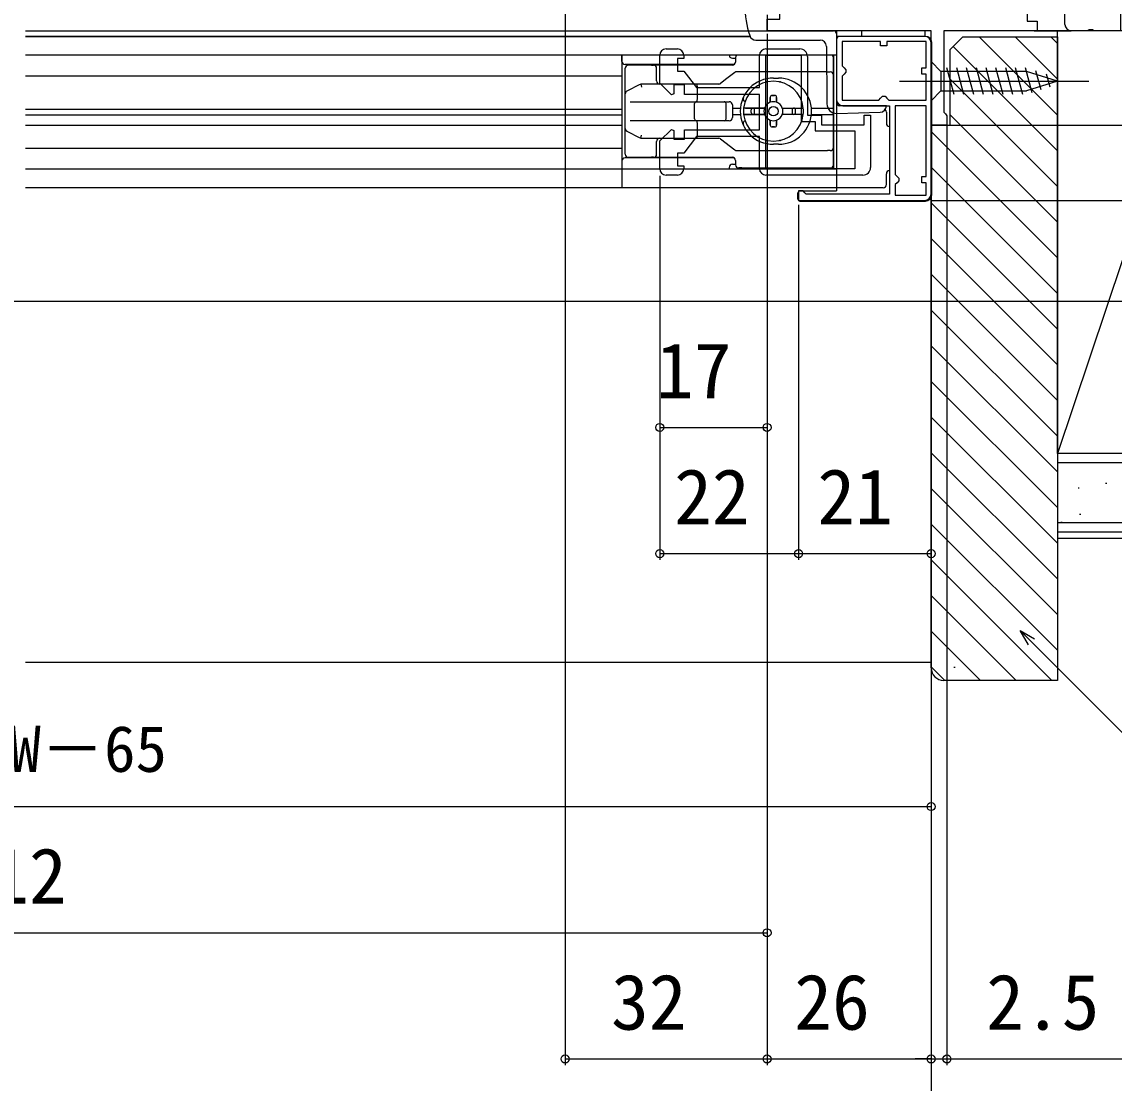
# Model space of a CAD drawing. Units: millimetres, scale not verified. Extents: x -525 to 525, y -783 to 778.
# Drawn here: x 0.9 to 174, y -554.5 to -386.3 of the extents above; entities that cross this region are included whole.
import ezdxf
from ezdxf.enums import TextEntityAlignment as Align

# ---------------------------------------------------------------- set-up
doc = ezdxf.new("R2010")
doc.units = ezdxf.units.MM
doc.header["$LTSCALE"] = 4
for name, color, linetype in [('0-2_YKK_11', 7, 'Continuous'), ('0-3_YKK_11E', 7, 'Continuous'), ('0-4_YKK_12', 2, 'Continuous'), ('0-5_YKK_13', 4, 'Continuous'), ('0-7_YKK_D', 6, 'Continuous'), ('0-9_YSS_K', 3, 'Continuous'), ('0-A_YSS_KE', 3, 'Continuous')]:
    doc.layers.add(name, color=color, linetype=linetype)
doc.styles.add('ＭＳ ゴシック', font='')
doc.styles.get('ＭＳ ゴシック').set_extended_font_data('MS Gothic')

msp = doc.modelspace()

# ---------------------------------------------------------------- linework, layer by layer
at = {"layer": '0-2_YKK_11'}
msp.add_line((145, -413.6), (145, -389.6), dxfattribs=at)
for points in [[(175, -273.7), (175, -334.3), (203, -334.3), (203, -337.7), (201.1, -337.7), (200.6, -337.2), (200.1, -336.7), (175, -336.7), (175, -387.7), (170.758, -387.7), (170.575, -387.58), (170.025, -387.58), (169.842, -387.7), (167.2, -387.7)], [(166.2, -386.7), (166.2, -383.8), (160.2, -383.8), (160.2, -386.2), (161.8, -386.2), (161.8, -387.7), (147, -387.7), (147, -400.608), (147.25, -400.904), (147.5, -401.2), (147.5, -402.7), (145, -402.7), (145, -387.7), (119, -387.7), (119, -385.9), (121, -385.9), (121, -377.7), (124.3, -377.7)], [(144, -388.6), (130, -388.6), (130, -398.6)], [(131, -399.6), (138.4, -399.6), (138.4, -413.6), (125.2, -413.6), (125, -413.4), (124.7, -413.1), (124, -413.1), (124, -414.6), (144, -414.6)]]:
    msp.add_lwpolyline(points, dxfattribs=at)
for points in [[(138.3, -398.7), (144.2, -398.7), (144.2, -394.6), (143.5, -394.6), (143.5, -393.6), (144.2, -393.6), (144.2, -389.4), (138, -389.4), (138, -390.1), (137, -390.1), (137, -389.4), (130.9, -389.4), (130.9, -393.3), (131.2, -393.6), (131.5, -393.9), (131.5, -394.3), (131.2, -394.6), (130.9, -394.9), (130.9, -398.7), (136.7, -398.7), (137, -398.4), (137.3, -398.1), (137.7, -398.1), (138, -398.4)], [(139.3, -399.6), (139.3, -410.5), (139.6, -410.8), (139.9, -411.1), (139.9, -411.5), (139.6, -411.8), (139.3, -412.1), (139.3, -413.8), (144.2, -413.8), (144.2, -411.8), (143.5, -411.8), (143.5, -410.8), (144.2, -410.8), (144.2, -399.6)]]:
    msp.add_lwpolyline(points, close=True, dxfattribs=at)
for centre, start, end in [((167.2, -386.7), 180.00001, 269.99999), ((144, -389.6), 0.00001, 89.99999), ((131, -398.6), 180.00001, 269.99999), ((144, -413.6), 270.00001, 359.99999)]:
    msp.add_arc(centre, 1, start, end, dxfattribs=at)
at = {"layer": '0-3_YKK_11E'}
for p, q in [((103, -390.6), (104.8, -390.6)), ((118.8, -390.6), (124.2, -390.6)), ((104.8, -410.6), (103, -410.6)), ((134.2, -410.6), (118.8, -410.6))]:
    msp.add_line(p, q, dxfattribs=at)
for points in [[(102, -409.6), (102, -405.176), (103.83, -403.346), (104.2, -403.5), (104.2, -404.9), (105.9, -404.9), (105.9, -403.4), (117.8, -403.4), (117.8, -397.8), (105.9, -397.8), (105.9, -396.3), (104.2, -396.3), (104.2, -397.7), (103.83, -397.854), (102, -396.024), (102, -391.6)], [(105.8, -391.6), (105.8, -392.1), (104.8, -392.1), (104.8, -394.1), (105.8, -394.1), (107.8, -396.7), (117.8, -396.7), (117.8, -391.6)], [(125.4, -391.8), (125.4, -401.1), (127.6, -401.1), (127.6, -402.6), (134.4, -402.6), (134.4, -401.1), (135.4, -401.1), (135.4, -409.4)], [(117.8, -409.6), (117.8, -404.5), (107.8, -404.5), (105.8, -407.1), (104.8, -407.1), (104.8, -409.1), (105.8, -409.1), (105.8, -409.6)]]:
    msp.add_lwpolyline(points, dxfattribs=at)
msp.add_lwpolyline([(118.8, -409.6), (118.8, -391.6), (124.4, -391.6), (124.4, -402.1), (126.6, -402.1), (126.6, -403.6), (132.9, -403.6), (132.9, -409.6)], close=True, dxfattribs=at)
for centre, radius, start, end in [((103, -391.6), 1, 90.00001, 179.99999), ((104.8, -391.6), 1, 0.00001, 89.99999), ((118.8, -391.6), 1, 90.00001, 179.99999), ((124.2, -391.8), 1.2, 0.00001, 89.99999), ((103, -409.6), 1, 180.00001, 269.99999), ((104.8, -409.6), 1, 270.00001, 359.99999), ((118.8, -409.6), 1, 180.00001, 269.99999), ((134.2, -409.4), 1.2, 270.00001, 359.99999)]:
    msp.add_arc(centre, radius, start, end, dxfattribs=at)
at = {"layer": '0-4_YKK_12'}
for p, q in [((1.5, -387.7), (119.5, -387.7)), ((1.5, -387.7), (119.5, -387.7)), ((115.029, -387.7), (115.032, -387.7)), ((119, -387.7), (119.5, -387.7)), ((130, -387.7), (130, -399.1)), ((167.2, -387.7), (161.3, -387.7)), ((161.3, -387.7), (167.2, -387.7)), ((130, -391.6), (1.5, -391.6)), ((96.003, -391.6), (96.003, -412.6)), ((130, -391.6), (130, -412.6)), ((1.5, -394.85), (96.003, -394.85)), ((1.5, -400.15), (96.003, -400.15)), ((1.5, -401.05), (96.003, -401.05)), ((130, -400.806), (130, -402.6)), ((1.5, -402.7), (96.003, -402.7)), ((145, -402.7), (145.5, -402.7)), ((1.5, -406.35), (96.003, -406.35)), ((1.5, -409.6), (130, -409.6)), ((130, -412.6), (1.5, -412.6))]:
    msp.add_line(p, q, dxfattribs=at)
msp.add_lwpolyline([(1.5, -388.6), (116.288, -388.6), (1.5, -388.6)], dxfattribs=at)
at = {"layer": '0-5_YKK_13'}
for p, q in [((119, -385.165), (119, -387.7)), ((119, -387.7), (129.5, -387.7)), ((117.196, -389.184), (119, -389.2)), ((119, -389.2), (127.409, -389.2)), ((130, -388.2), (130, -399.1)), ((130, -389.1), (130, -399.1)), ((144.1, -388.6), (130.5, -388.6)), ((128.409, -390.191), (128.489, -399.32)), ((145.1, -413.7), (145.1, -389.6)), ((96.003, -392.567), (96.003, -391.6)), ((113.503, -392.067), (114.003, -392.067)), ((114.003, -391.967), (114.003, -392.667)), ((129.503, -394.717), (129.503, -391.967)), ((145, -392.601), (145, -398.801)), ((145, -392.601), (146.55, -394.151)), ((96.503, -407.267), (96.503, -393.667)), ((100.666, -393.167), (97.003, -393.167)), ((100.666, -393.167), (100.988, -393.167)), ((101.003, -393.167), (100.988, -393.167)), ((101.503, -395.658), (101.503, -393.667)), ((128.444, -394.217), (114.175, -394.217)), ((128.444, -394.217), (129.003, -394.217)), ((160.084, -394.151), (146.55, -394.151)), ((146.55, -394.151), (146.55, -397.251)), ((148.635, -397.801), (147.51, -393.601)), ((150.188, -397.801), (149.063, -393.601)), ((151.741, -397.801), (150.616, -393.601)), ((153.294, -397.801), (152.169, -393.601)), ((154.847, -397.801), (153.721, -393.601)), ((156.4, -397.801), (155.274, -393.601)), ((157.953, -397.801), (156.827, -393.601)), ((159.506, -397.801), (158.38, -393.601)), ((160.989, -397.542), (159.933, -393.601)), ((165, -395.701), (160.084, -394.151)), ((162.421, -397.091), (161.608, -394.054)), ((163.853, -396.639), (163.304, -394.589)), ((98.735, -396.292), (96.876, -397.222)), ((99.003, -396.158), (98.735, -396.292)), ((99.003, -396.158), (99.121, -396.658)), ((107.909, -396.158), (99.003, -396.158)), ((111.341, -396.158), (107.909, -396.158)), ((111.503, -396.158), (111.332, -396.158)), ((111.503, -396.158), (111.639, -396.053)), ((119.003, -395.817), (119.034, -395.817)), ((120.003, -395.217), (120.803, -395.217)), ((120.973, -395.817), (121.003, -395.817)), ((140, -395.701), (170, -395.701)), ((165, -395.701), (160.084, -397.251)), ((107.952, -398.467), (107.952, -396.658)), ((120.203, -397.967), (119.803, -397.967)), ((119.803, -397.967), (120.203, -397.967)), ((145, -398.801), (146.55, -397.251)), ((146.55, -397.251), (160.084, -397.251)), ((97.284, -398.967), (98.959, -398.967)), ((98.959, -398.967), (107.909, -398.967)), ((107.503, -401.667), (107.503, -399.267)), ((112.503, -401.667), (112.503, -399.267)), ((113.503, -399.467), (113.503, -401.467)), ((119.503, -398.267), (119.503, -399.052)), ((119.503, -399.052), (119.503, -398.267)), ((120.503, -398.267), (120.503, -399.052)), ((120.503, -399.052), (120.503, -398.267)), ((113.503, -399.967), (114.777, -399.967)), ((113.503, -400.967), (114.777, -400.967)), ((118.589, -399.967), (115.28, -399.967)), ((118.589, -400.967), (115.28, -400.967)), ((115.581, -399.967), (118.589, -399.967)), ((115.581, -400.967), (118.589, -400.967)), ((116.503, -400.667), (116.503, -400.267)), ((116.503, -400.667), (116.503, -400.267)), ((117.003, -400.967), (117.003, -399.967)), ((121.417, -399.967), (124.727, -399.967)), ((121.417, -399.967), (124.425, -399.967)), ((124.727, -400.967), (121.417, -400.967)), ((123.003, -400.967), (123.003, -399.967)), ((123.503, -400.667), (123.503, -400.267)), ((123.503, -400.667), (123.503, -400.267)), ((126.029, -400.967), (129.503, -400.967)), ((130, -400.798), (130, -413.1)), ((130.028, -400.806), (136.926, -400.626)), ((137.9, -400.6), (137.9, -402.4)), ((98.959, -401.967), (97.284, -401.967)), ((107.909, -401.967), (98.959, -401.967)), ((119.503, -401.881), (119.503, -402.667)), ((119.503, -402.667), (119.503, -401.881)), ((120.203, -402.967), (119.803, -402.967)), ((119.803, -402.967), (120.203, -402.967)), ((120.503, -401.881), (120.503, -402.667)), ((120.503, -402.667), (120.503, -401.881)), ((96.876, -403.699), (96.503, -403.513)), ((96.876, -403.699), (98.735, -404.629)), ((98.735, -404.629), (99.003, -404.763)), ((99.003, -404.763), (99.121, -404.263)), ((107.909, -404.763), (111.34, -404.763)), ((111.639, -404.869), (113.868, -406.611)), ((101.503, -407.267), (101.503, -405.263)), ((114.175, -406.717), (128.59, -406.717)), ((119.034, -405.117), (119.003, -405.117)), ((120.803, -405.717), (120.003, -405.717)), ((121.003, -405.117), (120.973, -405.117)), ((129.003, -406.717), (128.59, -406.717)), ((96.003, -408.367), (96.003, -409.6)), ((97.003, -407.767), (100.666, -407.767)), ((100.988, -407.767), (100.666, -407.767)), ((100.988, -407.767), (101.003, -407.767)), ((102.003, -407.767), (113.589, -407.767)), ((114.003, -408.267), (114.003, -408.967)), ((113.503, -408.867), (114.003, -408.867)), ((115.003, -409.467), (114.503, -409.467)), ((115.003, -409.467), (129.003, -409.467)), ((137.9, -412.1), (137.9, -410.4)), ((123.9, -414.4), (123.9, -413.4)), ((124.2, -413.1), (130, -413.1)), ((137.4, -412.6), (130, -412.6)), ((124.2, -414.7), (144.1, -414.7))]:
    msp.add_line(p, q, dxfattribs=at)
msp.add_lwpolyline([(134, -388.6), (134, -387.68), (144, -387.68), (144, -388.6)], close=True, dxfattribs=at)
for points in [[(129.503, -391.7), (129.503, -400.65), (129.503, -409.6)], [(113.803, -393.067), (112.949, -393.067), (96.503, -393.067)], [(113.589, -393.167), (112.934, -393.167), (101.003, -393.167)], [(113.868, -394.322), (112.638, -395.277), (111.639, -396.053)], [(114.175, -394.217), (114.003, -394.217), (113.868, -394.322)], [(129.503, -406.217), (129.503, -400.65), (129.503, -394.717)], [(107.909, -398.967), (112.119, -398.967), (113.003, -398.967)], [(137.9, -399.626), (137.9, -399.6), (130.5, -399.6)], [(115.581, -399.967), (115.466, -399.967), (115.414, -399.967), (115.368, -399.967), (115.331, -399.967), (115.303, -399.967), (115.287, -399.967), (115.28, -399.967)], [(115.28, -400.967), (115.287, -400.967), (115.303, -400.967), (115.331, -400.967), (115.368, -400.967), (115.414, -400.967), (115.466, -400.967), (115.581, -400.967)], [(124.425, -400.967), (124.54, -400.967), (124.592, -400.967), (124.638, -400.967), (124.675, -400.967), (124.704, -400.967), (124.719, -400.967), (124.727, -400.967)], [(126.029, -399.967), (128.642, -399.967), (129.503, -399.967)], [(113.003, -401.967), (109.633, -401.967), (107.909, -401.967)], [(107.952, -404.263), (107.952, -402.991), (107.952, -402.467)], [(99.003, -404.763), (105.288, -404.763), (107.909, -404.763)], [(129.503, -408.967), (129.503, -407.217), (129.503, -406.217)], [(113.803, -407.867), (101.204, -407.867), (96.503, -407.867)], [(101.003, -407.767), (101.325, -407.767), (102.003, -407.767)]]:
    msp.add_lwpolyline(points, dxfattribs=at)
msp.add_circle((120.003, -400.467), 0.75, dxfattribs=at)
for centre, radius, start, end in [((131.125, -383.7), 15.625, 162.21648, 197.85555), ((129.5, -388.2), 0.5, 0, 90), ((117.204, -388.184), 1, 197.85555, 269.5), ((127.409, -390.2), 1, 0.5, 90), ((130.5, -389.1), 0.5, 90, 180), ((144.1, -389.6), 1, 0, 90), ((96.503, -392.567), 0.5, 180, 270), ((113.503, -391.567), 0.5, 195.47348, 219.07095), ((113.503, -391.567), 0.5, 219.07095, 270), ((113.503, -392.667), 0.5, 270, 0), ((114.503, -391.967), 0.5, 132.84403, 180), ((129.003, -391.967), 0.5, 0, 32.22244), ((97.003, -393.667), 0.5, 90, 180), ((101.003, -393.667), 0.5, 0, 90), ((114.175, -394.717), 0.5, 90, 127.83789), ((129.003, -394.717), 0.5, 0, 90), ((102.003, -395.658), 0.5, 180, 270), ((111.332, -395.658), 0.5, 270, 307.83789), ((120.003, -400.467), 5.25, 90, 270), ((120.003, -400.467), 4.75, 6.04233, 173.95767), ((119.003, -396.317), 0.5, 90, 120.18877), ((120.803, -400.467), 5.25, 270, 90), ((121.003, -396.317), 0.5, 59.81123, 90), ((119.803, -398.267), 0.3, 90, 180), ((119.803, -398.267), 0.3, 90, 180), ((120.203, -398.267), 0.3, 360, 90), ((120.203, -398.267), 0.3, 360, 90), ((107.803, -399.267), 0.3, 90, 180), ((112.203, -399.267), 0.3, 0, 90), ((113.003, -399.467), 0.5, 0, 90), ((115.695, -398.467), 0.5, 155.09894, 248.1159), ((120.003, -400.467), 1.5, 109.47123, 160.52878), ((120.003, -400.467), 1.5, 70.52877, 109.47123), ((120.003, -400.467), 1.5, 19.47122, 70.52877), ((129.989, -399.307), 1.5, 180.5, 271.5), ((130.5, -399.1), 0.5, 180, 270), ((136.9, -399.626), 1, 271.5, 0), ((113.003, -401.467), 0.5, 270, 0), ((120.003, -400.467), 4.75, 173.95767, 186.04233), ((120.003, -400.467), 4.75, 186.04233, 353.95767), ((116.803, -400.267), 0.3, 90, 180), ((116.803, -400.267), 0.3, 90, 180), ((116.803, -400.667), 0.3, 180, 270), ((116.803, -400.667), 0.3, 180, 270), ((120.003, -400.467), 1.5, 160.52878, 199.47122), ((120.003, -400.467), 1.5, 199.47122, 250.52877), ((120.003, -400.467), 1.5, 289.47123, 340.52878), ((120.003, -400.467), 1.5, 340.52878, 19.47122), ((123.203, -400.267), 0.3, 0, 90), ((123.203, -400.267), 0.3, 0, 90), ((123.203, -400.667), 0.3, 270, 0), ((123.203, -400.667), 0.3, 270, 360), ((120.003, -400.467), 4.75, 353.95767, 6.04233), ((137.4, -400.6), 0.5, 0, 51.37691), ((107.803, -401.667), 0.3, 180, 270), ((112.203, -401.667), 0.3, 270, 0), ((115.695, -402.467), 0.5, 111.8841, 204.90106), ((120.003, -400.467), 1.5, 250.52877, 289.47123), ((119.803, -402.667), 0.3, 180, 270), ((119.803, -402.667), 0.3, 180, 270), ((120.203, -402.667), 0.3, 270, 0), ((120.203, -402.667), 0.3, 270, 360), ((138.4, -402.4), 0.5, 180, 270), ((102.003, -405.263), 0.5, 90, 180), ((111.331, -405.263), 0.5, 51.9917, 90), ((114.175, -406.217), 0.5, 231.9917, 270), ((119.003, -404.617), 0.5, 239.81123, 270), ((121.003, -404.617), 0.5, 270, 300.18877), ((129.003, -406.217), 0.5, 270, 0), ((96.503, -408.367), 0.5, 90, 180), ((97.003, -407.267), 0.5, 180, 270), ((101.003, -407.267), 0.5, 270, 0), ((113.503, -408.267), 0.5, 0, 90), ((113.503, -409.367), 0.5, 90, 180), ((113.503, -409.367), 0.5, 180, 207.82627), ((114.503, -408.967), 0.5, 180, 270), ((129.003, -408.967), 0.5, 270, 0), ((138.4, -410.4), 0.5, 90, 180), ((124.2, -413.4), 0.3, 90, 180), ((137.4, -412.1), 0.5, 270, 0), ((124.2, -414.4), 0.3, 180, 270), ((144.1, -413.7), 1, 270, 0)]:
    msp.add_arc(centre, radius, start, end, dxfattribs=at)
for centre, major_axis, ratio, start_param, end_param in [((107.909, -396.658), (0, 0.5), 0.087489, 4.712389, 6.2831853), ((97.003, -397.717), (0.3, 0.486), 0.822107, 1.3427634, 2.0408951), ((97.138, -397.65), (-0.58, -0.164), 0.822107, 4.9404219, 5.3570207), ((107.909, -398.467), (0, -0.5), 0.087489, 6.2831853, 7.8539816), ((97.003, -403.204), (-0.3, 0.486), 0.822107, 1.1006975, 1.7988292), ((107.909, -402.467), (0, 0.5), 0.087489, 4.712389, 6.2831853), ((97.138, -403.271), (-0.58, 0.164), 0.822107, 0.9261646, 1.3427634), ((107.909, -404.263), (0, -0.5), 0.087489, 6.2831853, 7.8539816)]:
    msp.add_ellipse(centre, major_axis=major_axis, ratio=ratio, start_param=start_param, end_param=end_param, dxfattribs=at)
at = {"layer": '0-7_YKK_D'}
for p, q in [((87, -373.7), (87, -551.7)), ((119, -388.2), (119, -551.7)), ((119, -388.2), (119, -551.7)), ((119, -388.2), (119, -531.7)), ((119, -388.2), (119, -451.6)), ((145, -403.2), (145, -551.7)), ((145, -403.2), (145, -471.6)), ((147.25, -402.7), (244, -402.7)), ((147.5, -402.7), (147.5, -551.7)), ((148, -402.7), (244, -402.7)), ((148, -402.7), (224, -402.7)), ((145, -407.7), (145, -551.7)), ((145, -407.7), (145, -571.7)), ((145, -407.7), (145, -571.7)), ((102, -410.7), (102, -471.6)), ((102, -410.7), (102, -451.6)), ((124, -415.3), (124, -471.6)), ((124, -415.3), (124, -471.6)), ((145, -413.7), (145, -511.7)), ((145, -414.6), (224, -414.6)), ((-111, -430.6), (244, -430.6)), ((102, -450.6), (119, -450.6)), ((102, -470.6), (124, -470.6)), ((124, -470.6), (145, -470.6)), ((-140, -510.7), (145, -510.7)), ((-119, -530.7), (119, -530.7)), ((87, -550.7), (119, -550.7)), ((119, -550.7), (145, -550.7)), ((145, -550.7), (142.45, -550.7)), ((145, -550.7), (147.5, -550.7)), ((147.5, -550.7), (175.827, -550.7))]:
    msp.add_line(p, q, dxfattribs=at)
for points in [[(160.429, -485.064), (159.109, -482.778), (161.395, -484.098)], [(159.109, -482.778), (160.912, -484.581), (207.031, -530.7), (266.751, -530.7)]]:
    msp.add_lwpolyline(points, dxfattribs=at)
for centre in [(102, -450.6), (119, -450.6), (102, -470.6), (124, -470.6), (124, -470.6), (145, -470.6), (145, -510.7), (119, -530.7), (87, -550.7), (119, -550.7), (119, -550.7), (145, -550.7), (145, -550.7), (147.5, -550.7)]:
    msp.add_circle(centre, 0.637, dxfattribs=at)
at = {"layer": '0-9_YSS_K'}
for p, q in [((187.5, -387.7), (160, -387.7)), ((165, -454.7), (165, -387.7)), ((187.5, -387.7), (165, -454.7)), ((152.631, -388.7), (165, -401.069)), ((158.288, -388.7), (165, -395.412)), ((163.945, -388.7), (165, -389.755)), ((148.487, -390.213), (165, -406.726)), ((148, -395.383), (165, -412.383)), ((148, -401.04), (165, -418.04)), ((145, -403.696), (165, -423.696)), ((145, -409.353), (165, -429.353)), ((145, -415.01), (165, -435.01)), ((145, -420.667), (165, -440.667)), ((145, -426.324), (165, -446.324)), ((145, -431.981), (165, -451.981)), ((145, -437.638), (165, -457.638)), ((145, -443.294), (165, -463.294)), ((145, -448.951), (165, -468.951)), ((145, -454.608), (165, -474.608)), ((187.5, -454.7), (165, -454.7)), ((337.658, -456.2), (165, -456.2)), ((145, -460.265), (165, -480.265)), ((168.275, -460.148), (168.475, -460.148)), ((172.623, -459.414), (172.823, -459.414)), ((165.547, -465.605), (165.747, -465.605)), ((168.503, -464.359), (168.703, -464.359)), ((145, -465.922), (165, -485.922)), ((337.658, -465.7), (165, -465.7)), ((337.658, -468.2), (165, -468.2)), ((145, -471.579), (164.121, -490.7)), ((145, -477.236), (158.464, -490.7)), ((145, -482.892), (152.808, -490.7)), ((1.5, -487.8), (145, -487.8)), ((145, -488.549), (147.151, -490.7)), ((148.584, -488.605), (148.784, -488.605))]:
    msp.add_line(p, q, dxfattribs=at)
at = {"layer": '0-A_YSS_KE'}
for p, q in [((337.658, -454.7), (165, -454.7)), ((337.658, -467.2), (165, -467.2))]:
    msp.add_line(p, q, dxfattribs=at)
for points in [[(145, -488.7), (145, -402.7), (148, -402.7), (148, -390.7), (150, -388.7), (165, -388.7)], [(165, -388.7), (165, -490.7), (147, -490.7)]]:
    msp.add_lwpolyline(points, dxfattribs=at)
msp.add_arc((147, -488.7), 2, 180.00001, 269.99999, dxfattribs=at)

# ---------------------------------------------------------------- texts
at = {"layer": '0-7_YKK_D', "style": 'ＭＳ ゴシック'}
for s, height, p in [('17', 8.798, (101.398, -448.6)), ('22', 8.798, (104.273, -468.6)), ('21', 8.798, (126.966, -468.6)), ('網戸出来幅＝W－65', 7.331, (-61.051, -507.393)), ('W－112', 8.798, (-27.921, -528.7)), ('32', 8.798, (94.273, -548.7)), ('26', 8.798, (123.307, -548.7)), ('2.5', 8.798, (153.714, -548.7))]:
    msp.add_text(s, height=height, dxfattribs=at).set_placement(p, align=Align.BOTTOM_LEFT)

doc.saveas('drawing.dxf')
